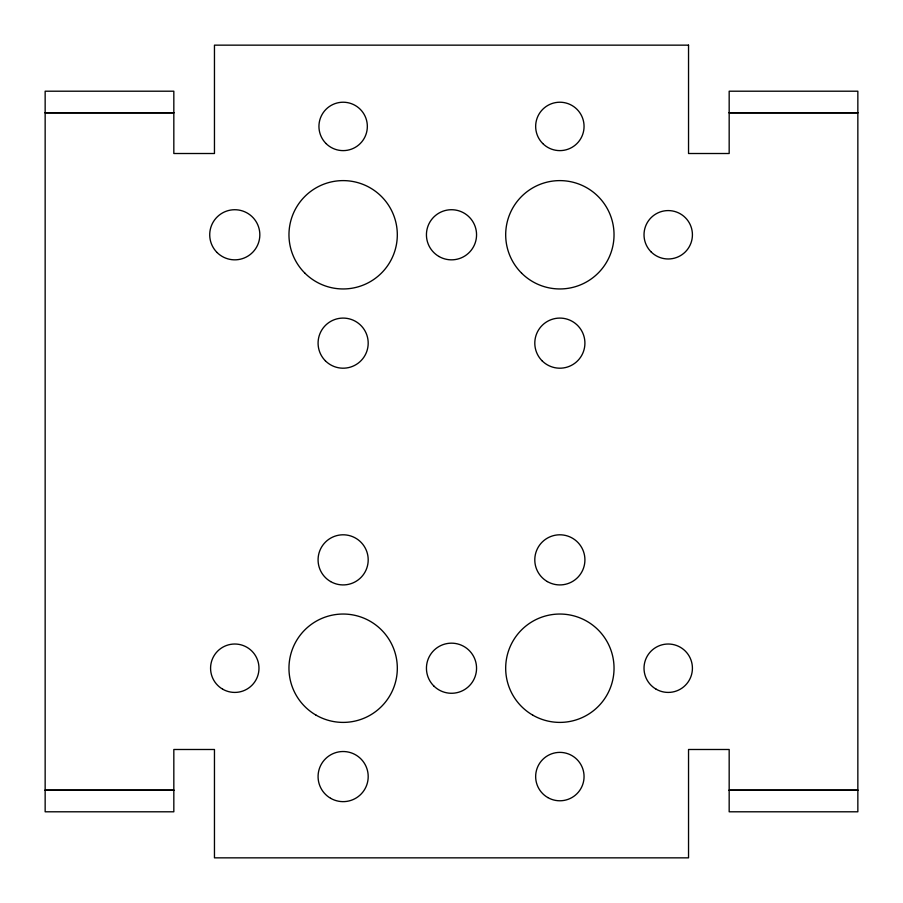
<?xml version="1.0" encoding="UTF-8"?>
<svg xmlns="http://www.w3.org/2000/svg" width="903" height="903" viewBox="0 0 903 903"><rect width="100%" height="100%" fill="white"/><g stroke="black" fill="none" stroke-linecap="round" stroke-linejoin="round"><path stroke-width="1.35" d="M45.15 112.706L173.827 112.706M729.172 112.706L857.85 112.706M45.15 112.875L173.827 112.875M729.172 112.875L857.85 112.875M45.15 790.125L173.827 790.125M729.172 790.125L857.85 790.125M45.15 790.283L173.827 790.283M729.172 790.294L857.85 790.294M688.537 45.15L214.462 45.15L214.462 153.51L173.827 153.51L173.827 91.203L45.15 91.203L45.15 811.797L173.827 811.797L173.827 749.49L214.462 749.49L214.462 857.85L688.537 857.85L688.537 749.49L729.172 749.49L729.172 811.797L857.85 811.797L857.85 91.203L729.172 91.203L729.172 153.51L688.537 153.51L688.537 45.15M222.68 689.181A24.2 24.2 0 0 0 258.98 668.22A24.2 24.2 0 0 0 222.68 647.259A24.2 24.2 0 0 0 222.68 689.181M532.77 715.142A54.18 54.18 0 0 0 614.04 668.22A54.18 54.18 0 0 0 532.77 621.298A54.18 54.18 0 0 0 532.77 715.142M330.611 581.566A25.058 25.058 0 0 0 368.198 559.86A25.058 25.058 0 0 0 330.611 538.154A25.058 25.058 0 0 0 330.611 581.566M656.12 689.181A24.2 24.2 0 0 0 692.42 668.22A24.2 24.2 0 0 0 656.12 647.259A24.2 24.2 0 0 0 656.12 689.181M330.611 798.286A25.058 25.058 0 0 0 368.198 776.58A25.058 25.058 0 0 0 330.611 754.874A25.058 25.058 0 0 0 330.611 798.286M521.55 273.09A54.18 54.18 0 0 0 612.189 248.799A54.18 54.18 0 0 0 545.841 182.451A54.18 54.18 0 0 0 521.55 273.09M433.779 685.941A25.058 25.058 0 0 0 475.7 674.71A25.058 25.058 0 0 0 445.01 644.02A25.058 25.058 0 0 0 433.779 685.941M547.76 797.541A24.2 24.2 0 0 0 584.06 776.58A24.2 24.2 0 0 0 547.76 755.619A24.2 24.2 0 0 0 547.76 797.541M325.419 360.861A25.058 25.058 0 0 0 367.34 349.63A25.058 25.058 0 0 0 336.65 318.94A25.058 25.058 0 0 0 325.419 360.861M316.05 715.142A54.18 54.18 0 0 0 397.32 668.22A54.18 54.18 0 0 0 316.05 621.298A54.18 54.18 0 0 0 316.05 715.142M547.331 581.566A25.058 25.058 0 0 0 584.918 559.86A25.058 25.058 0 0 0 547.331 538.154A25.058 25.058 0 0 0 547.331 581.566M542.748 143.532A24.2 24.2 0 0 0 583.236 132.685A24.2 24.2 0 0 0 553.595 103.044A24.2 24.2 0 0 0 542.748 143.532M438.971 256.486A25.058 25.058 0 0 0 476.558 234.78A25.058 25.058 0 0 0 438.971 213.074A25.058 25.058 0 0 0 438.971 256.486M651.108 251.892A24.2 24.2 0 0 0 691.596 241.045A24.2 24.2 0 0 0 661.955 211.404A24.2 24.2 0 0 0 651.108 251.892M542.139 360.861A25.058 25.058 0 0 0 584.06 349.63A25.058 25.058 0 0 0 553.37 318.94A25.058 25.058 0 0 0 542.139 360.861M304.83 273.09A54.18 54.18 0 0 0 395.469 248.799A54.18 54.18 0 0 0 329.121 182.451A54.18 54.18 0 0 0 304.83 273.09M217.059 252.501A25.058 25.058 0 0 0 258.98 241.27A25.058 25.058 0 0 0 228.29 210.58A25.058 25.058 0 0 0 217.059 252.501M326.028 143.532A24.2 24.2 0 0 0 366.516 132.685A24.2 24.2 0 0 0 336.875 103.044A24.2 24.2 0 0 0 326.028 143.532"/></g></svg>
